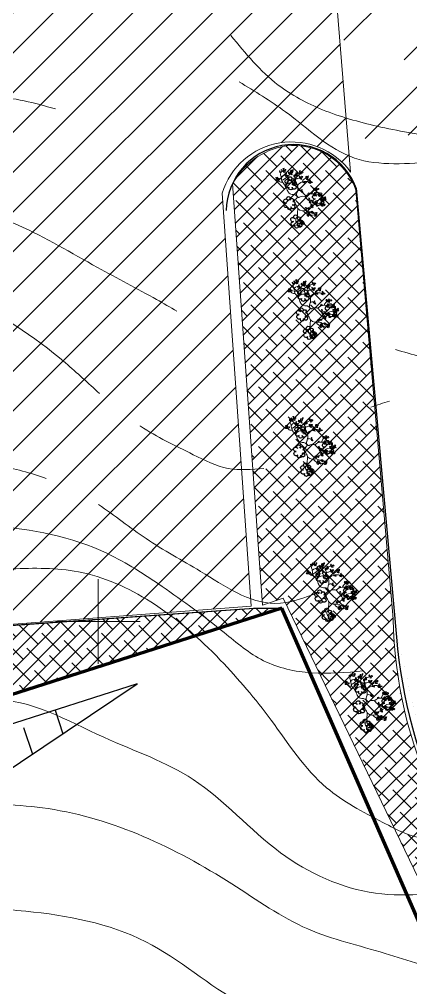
# Model space of a CAD drawing. Header units: millimetres. Extents: x 5637 to 6048, y 3385 to 3927.
# Drawn here: x 5663.57 to 5677.47, y 3623.24 to 3657.66 of the extents above; entities that cross this region are included whole.
import ezdxf

# ---------------------------------------------------------------- set-up
doc = ezdxf.new("R2010")
doc.units = ezdxf.units.MM
doc.layers.add('Contour Lines', color=253, linetype='Continuous')
doc.layers.add('net', color=250, linetype='Continuous')
doc.layers.add('dr', color=7, linetype='Continuous', lineweight=30, true_color=0x424d8a)
for name, color, linetype, lineweight in [('fences', 224, 'ограждение1', 80), ('ground 1', 7, 'Continuous', 30), ('hatch', 253, 'Continuous', 13), ('project gr', 250, 'Continuous', 30), ('road', 19, 'Continuous', 30), ('trees new', 7, 'Continuous', 20)]:
    doc.layers.add(name, color=color, linetype=linetype, lineweight=lineweight)
doc.layers.add('plants1', color=7, linetype='Continuous', true_color=0x89ee5d)
doc.linetypes.add('ограждение1', pattern='A,0.25,-0.1,[133,ltypeshp.shx,S=0.1,R=0,X=-0.1,Y=0],-0.1,1', length=1.45)
pattern_1 = [(45, (2816.3681, -1263.7476), (-0.70710678, 0.70710678), [])]
pattern_2 = [(45, (2816.3681, -1263.7476), (-0.265165043, 0.265165043), []), (135, (2816.3681, -1263.7476), (-0.79549513, 0.265165043), [0.9375, -0.5625])]

# ---------------------------------------------------------------- blocks, each defined once
blk = doc.blocks.new('net')
at = {"layer": 'ground 1', "color": 3, "lineweight": 15}
for p, q in [((0, 3), (0, -3)), ((0, 0), (-3, 0)), ((0, 0), (3, 0))]:
    blk.add_line(p, q, dxfattribs=at)
blk = doc.blocks.new('F1')
at = {"color": 92, "linetype": 'Continuous'}
for p, q in [((0.296, -0.008), (0.298, 0.002)), ((0.298, 0.002), (0.31, -0.003)), ((1.076, 0.009), (1.073, 0)), ((1.077, 0.045), (1.074, 0.033)), ((1.076, 0.033), (1.091, 0.036)), ((1.082, 0.056), (1.077, 0.045)), ((1.09, 0.001), (1.077, 0.007)), ((1.097, 0.061), (1.082, 0.056)), ((1.086, -0.009), (1.09, 0.001)), ((1.09, 0.048), (1.097, 0.061)), ((1.091, 0.036), (1.09, 0.048)), ((1.092, 0.025), (1.097, 0.013)), ((1.097, 0.013), (1.114, 0.011)), ((1.114, 0.021), (1.098, 0.026)), ((1.113, 0.034), (1.1, 0.037)), ((1.102, 0.037), (1.107, 0.041)), ((1.107, 0.041), (1.127, 0.041)), ((1.123, 0.033), (1.113, 0.034)), ((1.123, 0.02), (1.114, 0.021)), ((1.114, 0.011), (1.123, 0.02)), ((1.127, 0.041), (1.123, 0.033)), ((0.268, -0.043), (0.272, -0.028)), ((0.284, -0.042), (0.268, -0.043)), ((0.272, -0.028), (0.283, -0.028)), ((0.29, -0.064), (0.273, -0.079)), ((0.273, -0.079), (0.275, -0.097)), ((0.275, -0.097), (0.29, -0.092)), ((0.297, -0.097), (0.278, -0.107)), ((0.278, -0.107), (0.283, -0.119)), ((0.283, -0.028), (0.288, -0.022)), ((0.283, -0.119), (0.3, -0.121)), ((0.294, -0.021), (0.284, -0.042)), ((0.29, -0.078), (0.289, -0.067)), ((0.29, -0.092), (0.29, -0.078)), ((0.312, -0.009), (0.296, -0.008)), ((0.302, -0.101), (0.299, -0.099)), ((0.321, -0.053), (0.3, -0.063)), ((0.3, -0.063), (0.315, -0.072)), ((0.304, -0.111), (0.3, -0.118)), ((0.3, -0.121), (0.324, -0.118)), ((0.324, -0.104), (0.302, -0.101)), ((0.303, -0.103), (0.304, -0.111)), ((0.314, -0.03), (0.304, -0.04)), ((0.304, -0.04), (0.316, -0.041)), ((0.31, -0.003), (0.319, -0.007)), ((0.319, -0.007), (0.315, -0.01)), ((0.315, -0.072), (0.321, -0.064)), ((0.316, -0.041), (0.317, -0.033)), ((0.321, -0.064), (0.319, -0.054)), ((0.324, -0.118), (0.324, -0.104)), ((0.332, -0.082), (0.326, -0.094)), ((0.326, -0.094), (0.333, -0.104)), ((0.333, -0.104), (0.34, -0.108)), ((0.342, -0.098), (0.334, -0.087)), ((0.35, -0.019), (0.339, -0.033)), ((0.339, -0.033), (0.344, -0.037)), ((0.34, -0.108), (0.342, -0.098)), ((0.344, -0.037), (0.359, -0.031)), ((0.357, -0.065), (0.345, -0.071)), ((0.345, -0.071), (0.355, -0.084)), ((0.357, -0.019), (0.346, -0.022)), ((0.355, -0.084), (0.366, -0.08)), ((0.359, -0.031), (0.357, -0.019)), ((0.376, -0.065), (0.36, -0.069)), ((0.366, -0.08), (0.383, -0.072)), ((0.383, -0.072), (0.376, -0.065)), ((0.931, -0.057), (0.942, -0.06)), ((0.942, -0.06), (0.962, -0.086)), ((0.967, -0.137), (0.959, -0.164)), ((0.962, -0.086), (0.966, -0.112)), ((0.966, -0.112), (0.967, -0.137)), ((0.973, -0.1), (0.985, -0.118)), ((0.99, -0.099), (0.977, -0.1)), ((0.985, -0.118), (1.001, -0.127)), ((0.997, -0.104), (0.99, -0.099)), ((1.007, -0.113), (0.997, -0.104)), ((1.001, -0.127), (1.007, -0.113)), ((1.048, -0.037), (1.049, -0.04)), ((1.073, 0), (1.074, -0.004)), ((1.074, -0.004), (1.086, -0.009)), ((1.082, -0.109), (1.074, -0.119)), ((1.074, -0.119), (1.08, -0.127)), ((1.075, -0.145), (1.078, -0.137)), ((1.087, -0.148), (1.075, -0.145)), ((1.078, -0.137), (1.089, -0.14)), ((1.08, -0.127), (1.094, -0.128)), ((1.097, -0.106), (1.082, -0.109)), ((1.097, -0.14), (1.087, -0.148)), ((1.089, -0.14), (1.094, -0.14)), ((1.094, -0.128), (1.099, -0.108)), ((1.109, -0.121), (1.106, -0.131)), ((1.106, -0.131), (1.118, -0.14)), ((1.124, -0.132), (1.112, -0.124)), ((1.118, -0.14), (1.126, -0.141)), ((1.126, -0.141), (1.124, -0.132)), ((1.153, -0.112), (1.15, -0.129)), ((1.15, -0.129), (1.157, -0.132)), ((1.164, -0.103), (1.153, -0.112)), ((1.157, -0.132), (1.171, -0.121)), ((1.171, -0.099), (1.164, -0.103)), ((1.175, -0.113), (1.168, -0.101)), ((1.17, -0.052), (1.19, -0.06)), ((1.171, -0.127), (1.17, -0.139)), ((1.17, -0.139), (1.174, -0.149)), ((1.171, -0.121), (1.175, -0.113)), ((1.179, -0.13), (1.171, -0.127)), ((1.18, -0.047), (1.172, -0.051)), ((1.174, -0.149), (1.186, -0.153)), ((1.192, -0.141), (1.179, -0.131)), ((1.196, -0.051), (1.18, -0.047)), ((1.186, -0.153), (1.192, -0.141)), ((1.189, -0.096), (1.196, -0.087)), ((1.19, -0.06), (1.197, -0.059)), ((1.201, -0.118), (1.191, -0.116)), ((1.192, -0.116), (1.2, -0.123)), ((1.211, -0.086), (1.193, -0.096)), ((1.2, -0.054), (1.196, -0.051)), ((1.196, -0.087), (1.2, -0.08)), ((1.197, -0.059), (1.2, -0.054)), ((1.2, -0.08), (1.211, -0.086)), ((1.2, -0.123), (1.214, -0.134)), ((1.217, -0.117), (1.201, -0.118)), ((1.214, -0.134), (1.217, -0.117)), ((0.372, -0.248), (0.355, -0.259)), ((0.355, -0.259), (0.364, -0.265)), ((0.364, -0.265), (0.376, -0.266)), ((0.365, -0.219), (0.379, -0.206)), ((0.372, -0.229), (0.365, -0.219)), ((0.388, -0.22), (0.372, -0.229)), ((0.383, -0.246), (0.372, -0.248)), ((0.376, -0.266), (0.381, -0.259)), ((0.379, -0.206), (0.393, -0.206)), ((0.381, -0.299), (0.379, -0.312)), ((0.381, -0.259), (0.385, -0.246)), ((0.392, -0.291), (0.381, -0.299)), ((0.398, -0.208), (0.388, -0.22)), ((0.389, -0.297), (0.39, -0.288)), ((0.397, -0.303), (0.389, -0.297)), ((0.395, -0.235), (0.39, -0.25)), ((0.39, -0.25), (0.404, -0.254)), ((0.393, -0.206), (0.398, -0.205)), ((0.396, -0.314), (0.397, -0.303)), ((0.411, -0.242), (0.399, -0.237)), ((0.405, -0.217), (0.402, -0.226)), ((0.402, -0.226), (0.404, -0.235)), ((0.402, -0.301), (0.41, -0.287)), ((0.406, -0.308), (0.402, -0.301)), ((0.404, -0.235), (0.417, -0.237)), ((0.404, -0.254), (0.418, -0.251)), ((0.42, -0.3), (0.406, -0.308)), ((0.416, -0.225), (0.409, -0.217)), ((0.41, -0.287), (0.415, -0.282)), ((0.418, -0.251), (0.411, -0.242)), ((0.413, -0.28), (0.418, -0.279)), ((0.425, -0.228), (0.416, -0.225)), ((0.417, -0.237), (0.426, -0.236)), ((0.418, -0.279), (0.42, -0.284)), ((0.42, -0.284), (0.418, -0.296)), ((0.418, -0.296), (0.42, -0.3)), ((0.426, -0.236), (0.425, -0.228)), ((0.48, -0.249), (0.473, -0.255)), ((0.473, -0.255), (0.476, -0.27)), ((0.476, -0.27), (0.484, -0.281)), ((0.478, -0.22), (0.484, -0.216)), ((0.482, -0.258), (0.48, -0.25)), ((0.491, -0.233), (0.482, -0.225)), ((0.486, -0.272), (0.482, -0.258)), ((0.484, -0.216), (0.495, -0.211)), ((0.484, -0.281), (0.486, -0.272)), ((0.493, -0.243), (0.491, -0.233)), ((0.502, -0.243), (0.493, -0.243)), ((0.495, -0.211), (0.509, -0.217)), ((0.51, -0.227), (0.502, -0.243)), ((0.509, -0.217), (0.51, -0.227)), ((0.748, -0.269), (0.756, -0.261)), ((0.749, -0.275), (0.748, -0.269)), ((0.769, -0.274), (0.749, -0.275)), ((0.756, -0.261), (0.764, -0.258)), ((0.764, -0.258), (0.775, -0.254)), ((0.778, -0.266), (0.769, -0.274)), ((0.774, -0.253), (0.779, -0.257)), ((0.779, -0.257), (0.778, -0.266)), ((0.79, -0.267), (0.788, -0.276)), ((0.788, -0.276), (0.799, -0.279)), ((0.792, -0.256), (0.789, -0.259)), ((0.789, -0.259), (0.79, -0.267)), ((0.794, -0.266), (0.794, -0.26)), ((0.802, -0.273), (0.794, -0.266)), ((0.799, -0.279), (0.802, -0.273)), ((0.884, -0.239), (0.888, -0.241)), ((0.922, -0.163), (0.912, -0.183)), ((0.912, -0.183), (0.922, -0.186)), ((0.926, -0.162), (0.922, -0.163)), ((0.922, -0.186), (0.932, -0.181)), ((0.926, -0.195), (0.925, -0.198)), ((0.925, -0.198), (0.926, -0.208)), ((0.926, -0.208), (0.925, -0.223)), ((0.925, -0.223), (0.932, -0.226)), ((0.944, -0.166), (0.926, -0.162)), ((0.929, -0.195), (0.926, -0.195)), ((0.936, -0.197), (0.929, -0.195)), ((0.932, -0.181), (0.941, -0.178)), ((0.932, -0.226), (0.941, -0.216)), ((0.941, -0.216), (0.94, -0.204)), ((0.941, -0.178), (0.944, -0.166)), ((0.956, -0.198), (0.948, -0.194)), ((0.948, -0.195), (0.952, -0.205)), ((0.959, -0.164), (0.949, -0.189)), ((0.952, -0.205), (0.952, -0.217)), ((0.952, -0.217), (0.964, -0.218)), ((0.967, -0.208), (0.956, -0.198)), ((0.957, -0.185), (0.978, -0.171)), ((0.977, -0.184), (0.96, -0.184)), ((0.964, -0.218), (0.976, -0.216)), ((0.977, -0.304), (0.966, -0.315)), ((0.976, -0.216), (0.967, -0.208)), ((0.978, -0.171), (0.977, -0.184)), ((1.018, -0.239), (1.033, -0.25)), ((1.024, -0.238), (1.04, -0.235)), ((1.033, -0.276), (1.041, -0.295)), ((1.043, -0.276), (1.038, -0.269)), ((1.04, -0.235), (1.056, -0.241)), ((1.041, -0.295), (1.046, -0.291)), ((1.046, -0.291), (1.043, -0.276)), ((1.058, -0.263), (1.045, -0.253)), ((1.051, -0.27), (1.07, -0.279)), ((1.056, -0.241), (1.058, -0.263)), ((1.062, -0.288), (1.058, -0.273)), ((1.066, -0.291), (1.062, -0.288)), ((1.072, -0.295), (1.066, -0.291)), ((1.083, -0.204), (1.07, -0.211)), ((1.07, -0.211), (1.074, -0.219)), ((1.07, -0.279), (1.077, -0.28)), ((1.077, -0.28), (1.072, -0.295)), ((1.074, -0.219), (1.087, -0.216)), ((1.095, -0.199), (1.083, -0.204)), ((1.087, -0.216), (1.093, -0.209)), ((1.093, -0.209), (1.096, -0.2)), ((1.106, -0.22), (1.096, -0.221)), ((1.096, -0.221), (1.1, -0.228)), ((1.1, -0.228), (1.111, -0.242)), ((1.113, -0.22), (1.106, -0.22)), ((1.107, -0.185), (1.111, -0.175)), ((1.121, -0.191), (1.109, -0.187)), ((1.111, -0.175), (1.116, -0.17)), ((1.111, -0.242), (1.115, -0.248)), ((1.115, -0.235), (1.116, -0.222)), ((1.119, -0.243), (1.115, -0.235)), ((1.115, -0.248), (1.119, -0.243)), ((1.116, -0.17), (1.127, -0.177)), ((1.12, -0.206), (1.124, -0.218)), ((1.132, -0.188), (1.121, -0.191)), ((1.133, -0.212), (1.121, -0.206)), ((1.124, -0.218), (1.143, -0.232)), ((1.127, -0.177), (1.132, -0.188)), ((1.127, -0.233), (1.129, -0.258)), ((1.138, -0.249), (1.127, -0.24)), ((1.129, -0.258), (1.143, -0.263)), ((1.146, -0.222), (1.133, -0.212)), ((1.143, -0.258), (1.138, -0.249)), ((1.143, -0.232), (1.146, -0.222)), ((1.143, -0.263), (1.143, -0.258)), ((0.325, -0.326), (0.33, -0.316)), ((0.325, -0.341), (0.325, -0.326)), ((0.336, -0.336), (0.325, -0.341)), ((0.33, -0.316), (0.335, -0.31)), ((0.336, -0.309), (0.344, -0.318)), ((0.345, -0.325), (0.336, -0.336)), ((0.353, -0.338), (0.339, -0.349)), ((0.339, -0.349), (0.343, -0.351)), ((0.343, -0.351), (0.362, -0.361)), ((0.344, -0.318), (0.345, -0.325)), ((0.357, -0.356), (0.352, -0.343)), ((0.356, -0.339), (0.353, -0.338)), ((0.369, -0.359), (0.357, -0.356)), ((0.362, -0.33), (0.363, -0.323)), ((0.364, -0.348), (0.362, -0.33)), ((0.362, -0.361), (0.371, -0.37)), ((0.364, -0.324), (0.371, -0.321)), ((0.373, -0.35), (0.364, -0.348)), ((0.371, -0.37), (0.369, -0.359)), ((0.371, -0.321), (0.38, -0.332)), ((0.38, -0.349), (0.373, -0.35)), ((0.379, -0.312), (0.388, -0.318)), ((0.38, -0.332), (0.38, -0.349)), ((0.388, -0.318), (0.396, -0.314)), ((0.47, -0.4), (0.462, -0.416)), ((0.462, -0.416), (0.47, -0.423)), ((0.476, -0.321), (0.464, -0.333)), ((0.464, -0.333), (0.478, -0.342)), ((0.485, -0.392), (0.47, -0.4)), ((0.47, -0.423), (0.482, -0.409)), ((0.488, -0.458), (0.474, -0.47)), ((0.49, -0.311), (0.476, -0.321)), ((0.478, -0.342), (0.48, -0.335)), ((0.48, -0.335), (0.49, -0.329)), ((0.482, -0.409), (0.484, -0.395)), ((0.489, -0.333), (0.485, -0.339)), ((0.485, -0.339), (0.496, -0.348)), ((0.506, -0.391), (0.487, -0.409)), ((0.487, -0.409), (0.498, -0.41)), ((0.5, -0.332), (0.489, -0.333)), ((0.49, -0.329), (0.491, -0.317)), ((0.496, -0.348), (0.501, -0.359)), ((0.506, -0.342), (0.498, -0.335)), ((0.498, -0.41), (0.511, -0.401)), ((0.501, -0.359), (0.507, -0.357)), ((0.505, -0.312), (0.524, -0.322)), ((0.507, -0.321), (0.506, -0.316)), ((0.507, -0.357), (0.506, -0.342)), ((0.511, -0.401), (0.506, -0.389)), ((0.514, -0.333), (0.507, -0.321)), ((0.512, -0.425), (0.522, -0.415)), ((0.52, -0.433), (0.512, -0.425)), ((0.521, -0.343), (0.514, -0.333)), ((0.535, -0.42), (0.52, -0.433)), ((0.527, -0.337), (0.521, -0.343)), ((0.522, -0.415), (0.527, -0.407)), ((0.524, -0.322), (0.527, -0.337)), ((0.528, -0.407), (0.542, -0.402)), ((0.537, -0.412), (0.535, -0.42)), ((0.542, -0.402), (0.537, -0.412)), ((0.559, -0.313), (0.543, -0.327)), ((0.543, -0.327), (0.561, -0.327)), ((0.572, -0.31), (0.559, -0.313)), ((0.561, -0.327), (0.572, -0.323)), ((0.568, -0.359), (0.588, -0.343)), ((0.571, -0.369), (0.568, -0.359)), ((0.585, -0.357), (0.571, -0.369)), ((0.572, -0.323), (0.574, -0.312)), ((0.589, -0.343), (0.585, -0.357)), ((0.587, -0.333), (0.589, -0.343)), ((0.588, -0.343), (0.589, -0.337)), ((0.611, -0.315), (0.601, -0.323)), ((0.601, -0.323), (0.604, -0.334)), ((0.604, -0.334), (0.61, -0.335)), ((0.61, -0.335), (0.627, -0.336)), ((0.623, -0.323), (0.616, -0.317)), ((0.634, -0.33), (0.623, -0.323)), ((0.644, -0.421), (0.624, -0.434)), ((0.624, -0.434), (0.632, -0.441)), ((0.627, -0.336), (0.634, -0.33)), ((0.632, -0.441), (0.646, -0.437)), ((0.662, -0.414), (0.644, -0.421)), ((0.646, -0.437), (0.656, -0.427)), ((0.672, -0.431), (0.653, -0.462)), ((0.653, -0.462), (0.669, -0.458)), ((0.656, -0.427), (0.664, -0.415)), ((0.669, -0.458), (0.677, -0.458)), ((0.682, -0.446), (0.67, -0.439)), ((0.677, -0.458), (0.682, -0.446)), ((0.693, -0.329), (0.694, -0.34)), ((0.694, -0.34), (0.694, -0.359)), ((0.694, -0.359), (0.701, -0.365)), ((0.699, -0.343), (0.695, -0.338)), ((0.708, -0.346), (0.699, -0.343)), ((0.701, -0.365), (0.71, -0.359)), ((0.716, -0.458), (0.704, -0.468)), ((0.71, -0.359), (0.708, -0.346)), ((0.724, -0.446), (0.744, -0.444)), ((0.734, -0.448), (0.732, -0.446)), ((0.74, -0.462), (0.734, -0.448)), ((0.744, -0.444), (0.754, -0.453)), ((0.754, -0.453), (0.748, -0.465)), ((0.841, -0.435), (0.849, -0.422)), ((0.856, -0.43), (0.841, -0.435)), ((0.844, -0.469), (0.847, -0.459)), ((0.847, -0.459), (0.846, -0.45)), ((0.847, -0.448), (0.858, -0.446)), ((0.849, -0.422), (0.867, -0.412)), ((0.863, -0.457), (0.854, -0.463)), ((0.86, -0.423), (0.856, -0.43)), ((0.858, -0.446), (0.866, -0.448)), ((0.869, -0.413), (0.86, -0.423)), ((0.866, -0.448), (0.863, -0.457)), ((0.867, -0.412), (0.871, -0.412)), ((0.878, -0.361), (0.887, -0.344)), ((0.885, -0.363), (0.878, -0.361)), ((0.879, -0.434), (0.878, -0.453)), ((0.878, -0.453), (0.892, -0.453)), ((0.887, -0.438), (0.883, -0.433)), ((0.899, -0.344), (0.885, -0.363)), ((0.887, -0.344), (0.895, -0.335)), ((0.898, -0.445), (0.887, -0.438)), ((0.892, -0.453), (0.898, -0.445)), ((0.895, -0.335), (0.902, -0.33)), ((0.898, -0.329), (0.901, -0.338)), ((0.901, -0.338), (0.899, -0.344)), ((0.913, -0.422), (0.918, -0.407)), ((0.926, -0.424), (0.913, -0.422)), ((0.918, -0.407), (0.925, -0.402)), ((0.925, -0.402), (0.93, -0.396)), ((0.926, -0.406), (0.925, -0.418)), ((0.925, -0.418), (0.926, -0.424)), ((0.928, -0.405), (0.926, -0.406)), ((0.935, -0.399), (0.928, -0.405)), ((0.932, -0.395), (0.935, -0.399)), ((0.935, -0.423), (0.942, -0.438)), ((0.944, -0.425), (0.935, -0.423)), ((0.942, -0.438), (0.944, -0.44)), ((0.944, -0.44), (0.962, -0.449)), ((0.953, -0.426), (0.946, -0.423)), ((0.966, -0.315), (0.95, -0.325)), ((0.95, -0.325), (0.956, -0.33)), ((0.951, -0.4), (0.964, -0.401)), ((0.952, -0.418), (0.955, -0.408)), ((0.965, -0.425), (0.952, -0.418)), ((0.957, -0.432), (0.953, -0.426)), ((0.955, -0.408), (0.956, -0.4)), ((0.956, -0.33), (0.966, -0.329)), ((0.962, -0.449), (0.957, -0.432)), ((0.964, -0.401), (0.966, -0.416)), ((0.966, -0.416), (0.965, -0.425)), ((0.966, -0.329), (0.978, -0.319)), ((0.977, -0.329), (0.968, -0.334)), ((0.968, -0.334), (0.977, -0.347)), ((0.986, -0.33), (0.977, -0.329)), ((0.977, -0.347), (0.983, -0.356)), ((0.978, -0.319), (0.98, -0.309)), ((0.983, -0.356), (0.988, -0.362)), ((1.01, -0.311), (0.988, -0.308)), ((0.988, -0.362), (0.995, -0.346)), ((0.989, -0.306), (0.993, -0.319)), ((0.992, -0.335), (0.99, -0.33)), ((0.995, -0.346), (0.992, -0.335)), ((0.993, -0.319), (1.012, -0.319)), ((1.012, -0.319), (1.01, -0.311)), ((1.033, -0.346), (1.031, -0.369)), ((1.031, -0.369), (1.041, -0.368)), ((1.047, -0.345), (1.033, -0.346)), ((1.041, -0.368), (1.046, -0.365)), ((1.044, -0.39), (1.049, -0.383)), ((1.055, -0.391), (1.044, -0.39)), ((1.046, -0.365), (1.051, -0.358)), ((1.048, -0.366), (1.057, -0.365)), ((1.048, -0.376), (1.05, -0.37)), ((1.049, -0.383), (1.048, -0.376)), ((1.051, -0.358), (1.051, -0.351)), ((1.064, -0.38), (1.055, -0.391)), ((1.057, -0.365), (1.064, -0.373)), ((1.064, -0.373), (1.064, -0.38)), ((1.065, -0.342), (1.075, -0.34)), ((1.067, -0.352), (1.066, -0.345)), ((1.075, -0.359), (1.067, -0.352)), ((1.075, -0.34), (1.088, -0.349)), ((1.085, -0.356), (1.075, -0.359)), ((1.088, -0.349), (1.085, -0.356)), ((0.442, -0.506), (0.432, -0.512)), ((0.432, -0.512), (0.437, -0.525)), ((0.441, -0.475), (0.434, -0.489)), ((0.434, -0.489), (0.435, -0.496)), ((0.435, -0.496), (0.448, -0.492)), ((0.437, -0.525), (0.443, -0.534)), ((0.448, -0.468), (0.441, -0.475)), ((0.443, -0.534), (0.449, -0.533)), ((0.449, -0.517), (0.447, -0.505)), ((0.45, -0.475), (0.448, -0.468)), ((0.448, -0.492), (0.452, -0.487)), ((0.449, -0.533), (0.449, -0.517)), ((0.458, -0.494), (0.45, -0.516)), ((0.45, -0.516), (0.461, -0.518)), ((0.452, -0.487), (0.451, -0.478)), ((0.464, -0.496), (0.458, -0.494)), ((0.461, -0.518), (0.472, -0.518)), ((0.474, -0.47), (0.464, -0.487)), ((0.464, -0.487), (0.474, -0.49)), ((0.48, -0.504), (0.466, -0.497)), ((0.472, -0.518), (0.48, -0.504)), ((0.474, -0.49), (0.487, -0.474)), ((0.487, -0.474), (0.489, -0.464)), ((0.499, -0.477), (0.488, -0.48)), ((0.488, -0.48), (0.489, -0.492)), ((0.489, -0.492), (0.495, -0.497)), ((0.495, -0.497), (0.503, -0.503)), ((0.503, -0.483), (0.504, -0.48)), ((0.506, -0.49), (0.503, -0.483)), ((0.503, -0.503), (0.509, -0.497)), ((0.509, -0.497), (0.506, -0.49)), ((0.514, -0.537), (0.506, -0.542)), ((0.506, -0.542), (0.519, -0.54)), ((0.52, -0.566), (0.513, -0.576)), ((0.513, -0.576), (0.533, -0.57)), ((0.53, -0.528), (0.514, -0.537)), ((0.519, -0.54), (0.525, -0.539)), ((0.528, -0.561), (0.52, -0.566)), ((0.53, -0.491), (0.522, -0.502)), ((0.522, -0.502), (0.524, -0.519)), ((0.523, -0.549), (0.522, -0.555)), ((0.522, -0.555), (0.528, -0.561)), ((0.529, -0.546), (0.523, -0.549)), ((0.524, -0.519), (0.53, -0.514)), ((0.525, -0.539), (0.531, -0.528)), ((0.537, -0.482), (0.53, -0.491)), ((0.53, -0.514), (0.532, -0.503)), ((0.537, -0.549), (0.531, -0.546)), ((0.532, -0.503), (0.536, -0.491)), ((0.533, -0.57), (0.538, -0.563)), ((0.538, -0.563), (0.537, -0.549)), ((0.544, -0.541), (0.542, -0.55)), ((0.542, -0.55), (0.551, -0.556)), ((0.553, -0.533), (0.544, -0.537)), ((0.548, -0.571), (0.545, -0.585)), ((0.545, -0.585), (0.554, -0.581)), ((0.556, -0.567), (0.548, -0.571)), ((0.551, -0.491), (0.567, -0.486)), ((0.551, -0.556), (0.555, -0.55)), ((0.553, -0.518), (0.554, -0.498)), ((0.562, -0.523), (0.553, -0.518)), ((0.555, -0.55), (0.553, -0.533)), ((0.554, -0.581), (0.56, -0.574)), ((0.56, -0.574), (0.556, -0.567)), ((0.566, -0.51), (0.562, -0.523)), ((0.567, -0.486), (0.566, -0.51)), ((0.586, -0.542), (0.59, -0.52)), ((0.609, -0.528), (0.586, -0.542)), ((0.59, -0.52), (0.596, -0.509)), ((0.612, -0.486), (0.593, -0.496)), ((0.593, -0.496), (0.601, -0.501)), ((0.596, -0.509), (0.603, -0.516)), ((0.601, -0.501), (0.614, -0.498)), ((0.608, -0.518), (0.609, -0.528)), ((0.63, -0.487), (0.612, -0.486)), ((0.614, -0.498), (0.626, -0.486)), ((0.619, -0.508), (0.632, -0.505)), ((0.623, -0.511), (0.622, -0.507)), ((0.622, -0.532), (0.623, -0.511)), ((0.623, -0.543), (0.622, -0.532)), ((0.632, -0.546), (0.623, -0.543)), ((0.632, -0.505), (0.636, -0.513)), ((0.642, -0.532), (0.632, -0.546)), ((0.636, -0.513), (0.634, -0.523)), ((0.634, -0.523), (0.642, -0.532)), ((0.704, -0.468), (0.692, -0.485)), ((0.692, -0.485), (0.702, -0.493)), ((0.702, -0.493), (0.711, -0.474)), ((0.709, -0.496), (0.702, -0.525)), ((0.702, -0.525), (0.709, -0.53)), ((0.709, -0.53), (0.72, -0.527)), ((0.711, -0.474), (0.721, -0.46)), ((0.716, -0.508), (0.714, -0.502)), ((0.723, -0.48), (0.716, -0.488)), ((0.716, -0.488), (0.729, -0.493)), ((0.724, -0.518), (0.716, -0.508)), ((0.72, -0.527), (0.724, -0.518)), ((0.73, -0.479), (0.723, -0.48)), ((0.729, -0.493), (0.734, -0.504)), ((0.734, -0.504), (0.742, -0.502)), ((0.741, -0.481), (0.738, -0.479)), ((0.748, -0.465), (0.74, -0.462)), ((0.746, -0.49), (0.741, -0.481)), ((0.742, -0.502), (0.746, -0.49)), ((0.847, -0.474), (0.844, -0.469)), ((0.854, -0.463), (0.847, -0.474))]:
    blk.add_line(p, q, dxfattribs=at)
at = {"color": 33, "linetype": 'Continuous'}
for p, q in [((0.505, -0.127), (0.482, -0.158)), ((0.535, -0.109), (0.505, -0.127)), ((0.549, -0.105), (0.535, -0.109)), ((1.049, -0.04), (1.049, -0.057)), ((1.049, -0.057), (1.055, -0.082)), ((1.055, -0.082), (1.063, -0.109)), ((1.063, -0.109), (1.069, -0.137)), ((1.069, -0.137), (1.078, -0.157)), ((0.359, -0.282), (0.355, -0.316)), ((0.367, -0.251), (0.359, -0.282)), ((0.387, -0.226), (0.367, -0.251)), ((0.414, -0.205), (0.387, -0.226)), ((0.402, -0.283), (0.39, -0.293)), ((0.421, -0.265), (0.402, -0.283)), ((0.441, -0.187), (0.414, -0.205)), ((0.444, -0.243), (0.421, -0.265)), ((0.463, -0.179), (0.441, -0.187)), ((0.46, -0.223), (0.444, -0.243)), ((0.468, -0.205), (0.46, -0.223)), ((0.475, -0.179), (0.463, -0.179)), ((0.471, -0.186), (0.468, -0.205)), ((0.482, -0.158), (0.471, -0.186)), ((0.668, -0.285), (0.676, -0.289)), ((0.676, -0.289), (0.686, -0.313)), ((0.794, -0.24), (0.782, -0.25)), ((0.801, -0.229), (0.794, -0.24)), ((0.8, -0.207), (0.802, -0.214)), ((0.802, -0.214), (0.801, -0.229)), ((0.888, -0.241), (0.898, -0.256)), ((0.898, -0.256), (0.903, -0.273)), ((0.903, -0.273), (0.908, -0.297)), ((0.908, -0.297), (0.908, -0.325)), ((0.993, -0.243), (1.018, -0.239)), ((1.045, -0.253), (1.023, -0.24)), ((1.033, -0.25), (1.05, -0.276)), ((1.034, -0.263), (1.033, -0.276)), ((1.05, -0.276), (1.057, -0.295)), ((1.057, -0.295), (1.06, -0.316)), ((1.078, -0.157), (1.092, -0.177)), ((1.092, -0.177), (1.108, -0.201)), ((1.108, -0.201), (1.115, -0.217)), ((0.355, -0.316), (0.351, -0.336)), ((0.465, -0.452), (0.461, -0.468)), ((0.476, -0.425), (0.465, -0.452)), ((0.491, -0.399), (0.476, -0.425)), ((0.505, -0.385), (0.491, -0.399)), ((0.522, -0.371), (0.505, -0.385)), ((0.543, -0.359), (0.522, -0.371)), ((0.54, -0.395), (0.55, -0.405)), ((0.554, -0.357), (0.543, -0.359)), ((0.55, -0.439), (0.546, -0.47)), ((0.55, -0.405), (0.55, -0.439)), ((0.651, -0.457), (0.634, -0.489)), ((0.663, -0.432), (0.651, -0.457)), ((0.676, -0.401), (0.663, -0.432)), ((0.687, -0.365), (0.676, -0.401)), ((0.686, -0.313), (0.689, -0.338)), ((0.689, -0.338), (0.687, -0.365)), ((0.87, -0.433), (0.865, -0.444)), ((0.887, -0.403), (0.87, -0.433)), ((0.896, -0.38), (0.887, -0.403)), ((0.904, -0.355), (0.896, -0.38)), ((0.908, -0.325), (0.904, -0.355)), ((1.059, -0.339), (1.057, -0.362)), ((1.06, -0.316), (1.059, -0.339)), ((0.461, -0.468), (0.457, -0.483)), ((0.54, -0.524), (0.536, -0.551)), ((0.542, -0.498), (0.54, -0.524)), ((0.546, -0.47), (0.542, -0.498)), ((0.634, -0.489), (0.626, -0.506))]:
    blk.add_line(p, q, dxfattribs=at)
for points in [[(1.019, -0.032), (1.023, -0.023), (1.028, -0.008), (1.036, 0.005), (1.045, 0.012), (1.064, 0.021), (1.085, 0.027), (1.094, 0.029)], [(0.723, -0.168), (0.722, -0.168), (0.716, -0.165), (0.708, -0.159), (0.703, -0.15), (0.699, -0.143), (0.695, -0.138), (0.693, -0.131), (0.688, -0.118), (0.679, -0.104), (0.673, -0.098), (0.667, -0.098), (0.663, -0.094), (0.654, -0.093), (0.639, -0.093), (0.624, -0.095), (0.609, -0.099), (0.589, -0.102), (0.567, -0.105), (0.541, -0.105), (0.522, -0.098), (0.5, -0.087), (0.481, -0.077), (0.452, -0.064), (0.425, -0.051), (0.406, -0.043), (0.381, -0.043), (0.354, -0.054), (0.33, -0.068), (0.301, -0.086)], [(0.418, -0.044), (0.418, -0.041), (0.417, -0.038), (0.413, -0.033), (0.41, -0.029), (0.401, -0.02), (0.392, -0.013), (0.38, -0.009), (0.367, -0.008), (0.349, -0.011), (0.335, -0.014), (0.316, -0.019), (0.308, -0.022)], [(0.723, -0.168), (0.729, -0.164), (0.74, -0.158), (0.753, -0.15), (0.765, -0.14), (0.771, -0.131), (0.777, -0.116), (0.781, -0.106), (0.793, -0.088), (0.803, -0.078), (0.82, -0.067), (0.841, -0.06), (0.856, -0.057), (0.873, -0.056), (0.895, -0.057), (0.907, -0.058), (0.92, -0.058), (0.947, -0.054), (0.968, -0.049), (0.985, -0.04), (1.009, -0.033), (1.031, -0.031), (1.058, -0.032), (1.078, -0.036), (1.099, -0.041), (1.111, -0.043)], [(1.101, -0.048), (1.111, -0.072), (1.109, -0.099), (1.098, -0.13)], [(1.104, -0.045), (1.115, -0.044), (1.141, -0.044), (1.169, -0.06), (1.18, -0.085), (1.182, -0.109), (1.182, -0.116)], [(0.461, -0.223), (0.481, -0.226), (0.492, -0.254), (0.495, -0.295), (0.498, -0.323)], [(0.716, -0.165), (0.722, -0.169), (0.717, -0.17), (0.711, -0.173), (0.704, -0.176), (0.701, -0.18), (0.7, -0.186), (0.7, -0.193), (0.701, -0.209), (0.7, -0.23), (0.694, -0.248), (0.683, -0.269), (0.671, -0.282), (0.657, -0.288), (0.635, -0.295), (0.613, -0.305), (0.588, -0.317), (0.562, -0.343), (0.548, -0.368), (0.541, -0.397)], [(0.722, -0.169), (0.724, -0.17), (0.733, -0.167), (0.748, -0.167), (0.766, -0.174), (0.775, -0.182), (0.781, -0.188), (0.794, -0.198), (0.811, -0.21), (0.827, -0.217), (0.848, -0.225), (0.864, -0.23), (0.88, -0.233), (0.897, -0.234), (0.913, -0.233), (0.938, -0.231), (0.963, -0.232), (0.994, -0.245)], [(0.99, -0.242), (0.986, -0.26), (0.985, -0.27), (0.985, -0.294), (0.985, -0.305), (0.985, -0.324)], [(0.543, -0.39), (0.529, -0.399), (0.516, -0.412), (0.502, -0.435), (0.498, -0.458), (0.498, -0.476)], [(0.679, -0.392), (0.693, -0.403), (0.714, -0.437), (0.732, -0.479)], [(0.909, -0.334), (0.931, -0.344), (0.941, -0.373), (0.943, -0.398), (0.944, -0.425)]]:
    blk.add_lwpolyline(points, dxfattribs=at)
blk = doc.blocks.new('659')
at = {"layer": 'plants1', "color": 4, "lineweight": 30, "elevation": -8293.66}
blk.add_lwpolyline([(3460.05, 5146.31, -3.050591), (3460.22, 5146.02, -1.895868), (3460.05, 5145.64, -1.508048), (3459.46, 5145.67, -2.38335), (3459.2, 5146.01, -3.314684), (3459.28, 5146.33, -1.587341), (3459.64, 5146.6, -1.429778)], format="xyb", close=True, dxfattribs=at)
at = {"layer": 'plants1', "color": 4, "lineweight": 30}
for points in [[(3456.38, 5143.7, -3.050591), (3456.55, 5143.4, -1.895868), (3456.38, 5143.02, -1.508048), (3455.79, 5143.06, -2.38335), (3455.53, 5143.4, -3.314684), (3455.61, 5143.71, -1.587341), (3455.97, 5143.99, -1.429778)], [(3458.84, 5142.34, -3.050591), (3459.02, 5142.05, -1.895868), (3458.85, 5141.67, -1.508048), (3458.26, 5141.7, -2.38335), (3458, 5142.05, -3.314684), (3458.08, 5142.36, -1.587341), (3458.44, 5142.63, -1.429778)], [(3461.65, 5142.14, -3.050591), (3461.82, 5141.85, -1.895868), (3461.65, 5141.47, -1.508048), (3461.06, 5141.5, -2.38335), (3460.8, 5141.84, -3.314684), (3460.88, 5142.16, -1.587341), (3461.24, 5142.43, -1.429778)]]:
    blk.add_lwpolyline(points, format="xyb", close=True, dxfattribs=at)
at = {"layer": 'trees new', "color": 84, "xscale": 8.999999999991655, "yscale": 8.999999999991655, "zscale": 8.999999999991655, "rotation": 176.1350928566816}
blk.add_blockref('F1', (3464.44, 5141.56, -8293.66), dxfattribs=at)

msp = doc.modelspace()

# ---------------------------------------------------------------- hatches: boundary and pattern name
at = {"layer": 'hatch'}
h = msp.add_hatch(dxfattribs=at)
h.set_pattern_fill('ANSI31', color=256, scale=8, style=0)
h.set_pattern_definition(pattern_1)
edge = h.paths.add_edge_path()
edge.add_line((5681.718, 3662.745), (5708.38, 3664.934))
edge.add_arc((5713.219, 3667.179), 5.335, 204.8917, 275.5225)
edge.add_line((5713.733, 3661.869), (5818.562, 3671.059))
edge.add_arc((5814.821, 3690.234), 19.536, 281.0392, 345.4537)
edge.add_arc((5828.918, 3687.613), 5.329, 334.6044, 439.8122)
edge.add_line((5829.86, 3692.857), (5821.197, 3693.928))
edge.add_line((5821.197, 3693.928), (5821.163, 3698.626))
edge.add_line((5821.163, 3698.626), (5822.751, 3698.67))
edge.add_arc((5822.674, 3701.446), 2.777, 271.5898, 361.9955)
edge.add_arc((5787.812, 3700.231), 37.66, 1.9955, 27.7471)
edge.add_line((5821.141, 3717.765), (5815.111, 3730.653))
edge.add_arc((5808.837, 3727.717), 6.926, 25.0759, 80.9102)
edge.add_line((5809.932, 3734.557), (5816.866, 3735.208))
edge.add_line((5816.866, 3735.208), (5822.086, 3738.739))
edge.add_arc((5826.047, 3735.447), 5.15, 140.2743, 208.703)
edge.add_line((5821.53, 3732.974), (5832.004, 3711.476))
edge.add_line((5832.004, 3711.476), (5839.078, 3695.803))
edge.add_line((5839.078, 3695.803), (5843.714, 3685.87))
edge.add_line((5843.714, 3685.87), (5839.002, 3683.445))
edge.add_arc((5812.028, 3691.913), 28.272, 321.435, 342.5709, ccw=False)
edge.add_arc((5815.074, 3690.732), 25.173, 273.7863, 319.2136, ccw=False)
edge.add_line((5816.736, 3665.614), (5796.147, 3663.794))
edge.add_line((5796.147, 3663.794), (5694.835, 3654.877))
edge.add_line((5694.835, 3654.877), (5688.624, 3654.402))
edge.add_line((5688.624, 3654.402), (5675.285, 3653.372))
edge.add_line((5675.285, 3653.372), (5681.718, 3662.745))
h = msp.add_hatch(dxfattribs=at)
h.set_pattern_fill('ANSI31', color=256, scale=8, style=0)
h.set_pattern_definition(pattern_1)
edge = h.paths.add_edge_path()
edge.add_line((5690.403, 3726.92), (5676.342, 3711.333))
edge.add_arc((5689.847, 3699.119), 18.209, 137.8721, 181.0321)
edge.add_line((5671.641, 3698.791), (5672.115, 3693.144))
edge.add_line((5672.115, 3693.144), (5669.546, 3689.924))
edge.add_line((5669.546, 3689.924), (5670.292, 3680.015))
edge.add_line((5670.292, 3680.015), (5673.582, 3675.66))
edge.add_line((5673.582, 3675.66), (5675.185, 3655.913))
edge.add_line((5675.185, 3655.913), (5681.705, 3662.788))
edge.add_arc((5683.634, 3668.62), 6.143, 191.6977, 251.6977, ccw=False)
edge.add_line((5677.618, 3667.374), (5674.986, 3697.691))
edge.add_arc((5690.117, 3699.005), 15.188, 141.4565, 184.9624, ccw=False)
edge.add_line((5678.238, 3708.469), (5684.412, 3715.35))
edge.add_arc((5694.781, 3706.945), 13.348, 103.7121, 140.9741, ccw=False)
edge.add_line((5691.617, 3719.912), (5691.066, 3725.368))
edge.add_line((5691.066, 3725.368), (5690.403, 3726.92))
h = msp.add_hatch(dxfattribs=at)
h.set_pattern_fill('ANSI31', color=256, scale=8, style=0)
h.set_pattern_definition(pattern_1)
edge = h.paths.add_edge_path()
edge.add_line((5656.485, 3685.313), (5668.34, 3686.065))
edge.add_line((5668.34, 3686.065), (5670.175, 3660.003))
edge.add_arc((5672.515, 3660.315), 2.36, 187.5977, 340.4888)
edge.add_line((5674.739, 3659.527), (5675.339, 3652.229))
edge.add_arc((5673.244, 3650.715), 2.585, 35.8571, 162.8689)
edge.add_line((5670.774, 3651.476), (5671.804, 3636.795))
edge.add_line((5671.804, 3636.795), (5659.926, 3635.893))
edge.add_line((5659.926, 3635.893), (5658.525, 3655.585))
edge.add_line((5658.525, 3655.585), (5656.485, 3685.313))
at = {"layer": 'plants1'}
h = msp.add_hatch(dxfattribs=at)
h.set_pattern_fill('ANSI38', color=256, scale=3, style=0)
h.set_pattern_definition(pattern_2)
edge = h.paths.add_edge_path()
edge.add_line((5656.393, 3685.679), (5659.933, 3635.877))
edge.add_line((5659.933, 3635.877), (5671.914, 3636.724))
edge.add_line((5671.914, 3636.724), (5672.769, 3636.731))
edge.add_line((5672.769, 3636.731), (5658.842, 3632.223))
edge.add_line((5658.842, 3632.223), (5648.554, 3655.233))
edge.add_line((5648.554, 3655.233), (5651.87, 3685.351))
edge.add_line((5651.87, 3685.351), (5656.402, 3685.67))
h = msp.add_hatch(dxfattribs=at)
h.set_pattern_fill('ANSI38', color=256, scale=3, style=0)
h.set_pattern_definition(pattern_2)
edge = h.paths.add_edge_path()
edge.add_line((5671.15, 3651.827), (5672.214, 3636.836))
edge.add_line((5672.214, 3636.836), (5672.938, 3637.081))
edge.add_line((5672.938, 3637.081), (5681.418, 3619.514))
edge.add_line((5681.418, 3619.514), (5682.921, 3620.265))
edge.add_line((5682.921, 3620.265), (5678.333, 3629.976))
edge.add_arc((5692.427, 3636.612), 15.578, 180.9749, 205.2111, ccw=False)
edge.add_line((5676.852, 3636.347), (5675.524, 3651.59))
edge.add_arc((5673.313, 3650.837), 2.336, 18.8103, 96.8722)
edge.add_arc((5673.456, 3650.572), 2.619, 99.3016, 152.2809)

# ---------------------------------------------------------------- linework, layer by layer
at = {"layer": 'Contour Lines', "lineweight": 5, "ltscale": 0.5}
for points in [[(5648.779, 3658.728), (5650.818, 3656.81), (5653.517, 3655.191), (5656.935, 3654.172), (5660.474, 3654.532), (5662.633, 3654.892), (5664.852, 3654.472)], [(5671.086, 3657.078), (5672.769, 3655.323), (5674.342, 3654.445), (5676.28, 3653.86), (5678.511, 3653.458), (5682.717, 3653.312), (5686.631, 3653.787), (5688.423, 3653.86), (5690.544, 3653.385)], [(5671.379, 3655.433), (5673.025, 3654.372), (5675.475, 3652.727), (5678.365, 3652.581), (5681.035, 3652.544), (5683.778, 3652.289)], [(5647.502, 3639.489), (5649.071, 3638.02), (5651.91, 3636.718), (5654.415, 3636.351), (5657.52, 3636.885), (5660.593, 3637.82), (5663.298, 3638.12), (5665.669, 3638.02), (5668.24, 3636.952), (5670.712, 3634.882), (5672.515, 3632.746), (5674.485, 3630.343), (5676.489, 3629.108), (5678.059, 3628.54), (5678.76, 3628.607)], [(5647.699, 3635.606), (5648.934, 3634.171), (5651.74, 3633.069), (5655.747, 3632.168), (5660.055, 3632.802), (5662.627, 3633.47), (5666.572, 3632.139), (5669.745, 3630.637), (5672.851, 3628.034), (5676.224, 3626.598), (5677.994, 3626.565), (5679.597, 3626.765)], [(5648.03, 3632.671), (5649.366, 3631.703), (5652.105, 3630.402), (5655.044, 3629.6), (5658.717, 3629.567), (5661.455, 3629.734), (5664.595, 3629.6), (5671.118, 3626.926), (5673.823, 3625.324), (5676.561, 3624.456), (5679.033, 3623.789), (5681.17, 3623.789)], [(5650.863, 3626.96), (5653.54, 3627.013), (5656.483, 3627.198), (5661.307, 3626.218), (5663.799, 3625.953), (5668.067, 3624.866), (5671.497, 3622.658), (5674.413, 3621.466), (5676.561, 3620.565), (5678.363, 3619.929), (5680.086, 3619.505), (5681.916, 3619.637)], [(5650.614, 3625.956), (5652.15, 3623.558), (5654.886, 3620.391), (5656.806, 3618.712), (5659.494, 3617.609), (5662.71, 3617.465), (5665.973, 3617.513), (5668.373, 3616.458), (5670.101, 3615.21), (5671.445, 3614.874)], [(5652.696, 3625.146), (5653.827, 3624.015), (5655.443, 3622.831), (5657.436, 3621.646), (5658.783, 3620.784), (5661.315, 3621.054), (5664.17, 3621.7), (5667.941, 3621.377), (5672.305, 3619.708), (5674.46, 3618.092), (5676.938, 3617.284)]]:
    msp.add_spline(points, degree=3, dxfattribs=at)
for points, knots in [([(5648.572, 3652.523), (5649.003, 3652.147), (5650.069, 3651.217), (5652.696, 3650.8), (5656.62, 3649.908), (5661.113, 3648.326), (5664.544, 3646.108), (5666.018, 3644.721), (5666.418, 3644.361)], [0, 0, 0, 0, 3.372856, 8.356642, 15.430711, 27.766319, 36.580743, 39.796017, 39.796017, 39.796017, 39.796017]), ([(5660.302, 3651.467), (5661.387, 3651.099), (5663.522, 3650.508), (5666.102, 3648.935), (5668.006, 3647.966), (5668.931, 3647.42), (5669.17, 3647.279)], [25.526775, 25.526775, 25.526775, 25.526775, 32.374791, 38.759425, 43.535664, 45.201797, 45.201797, 45.201797, 45.201797]), ([(5664.531, 3641.34), (5663.98, 3641.536), (5662.156, 3642.006), (5658.755, 3642.34), (5655.383, 3644.697), (5652.2, 3645.873), (5649.869, 3647.118), (5649.059, 3648.963), (5648.538, 3650.053), (5648.27, 3650.615)], [21.888043, 21.888043, 21.888043, 21.888043, 25.387164, 33.037446, 42.117437, 49.291871, 53.718612, 57.246518, 61.009715, 61.009715, 61.009715, 61.009715]), ([(5679.518, 3644.793), (5679.245, 3644.979), (5678.444, 3645.503), (5677.529, 3645.752), (5676.93, 3645.915)], [182.953502, 182.953502, 182.953502, 182.953502, 184.90903, 188.606826, 188.606826, 188.606826, 188.606826]), ([(5667.859, 3643.205), (5667.865, 3643.201), (5668.457, 3642.81), (5669.504, 3642.313), (5670.947, 3641.578), (5671.83, 3641.657), (5672.261, 3641.695)], [43.507328, 43.507328, 43.507328, 43.507328, 43.547927, 47.807328, 50.466051, 53.014887, 53.014887, 53.014887, 53.014887]), ([(5650.45, 3642.516), (5650.985, 3641.977), (5652.615, 3640.786), (5656.056, 3639.934), (5659.553, 3639.62), (5663.252, 3639.707), (5666.2, 3639.117), (5668.79, 3637.42), (5670.591, 3636.104), (5672.187, 3634.727), (5673.983, 3634.33), (5675.177, 3634.438), (5675.788, 3634.493)], [17.85662, 17.85662, 17.85662, 17.85662, 22.338506, 29.542052, 38.866515, 43.342041, 51.782393, 56.30639, 61.795759, 65.242551, 68.757727, 72.433673, 72.433673, 72.433673, 72.433673]), ([(5674.252, 3637.296), (5673.713, 3637.095), (5672.239, 3636.545), (5670.167, 3637.999), (5668.098, 3639.101), (5666.958, 3640.021), (5666.382, 3640.408)], [0, 0, 0, 0, 3.30456, 9.048565, 13.572561, 17.727437, 17.727437, 17.727437, 17.727437])]:
    msp.add_open_spline(points, degree=3, knots=knots, dxfattribs=at)
msp.add_open_spline([(5676.724, 3644.088), (5676.499, 3644.021), (5676.276, 3643.944), (5676.053, 3643.868)], degree=3, dxfattribs=at)
at = {"layer": 'dr', "ltscale": 0.5}
msp.add_lwpolyline([(5648.274, 3655.235), (5658.872, 3632.229), (5672.769, 3636.731)], dxfattribs=at)
at = {"layer": 'fences', "ltscale": 3}
msp.add_lwpolyline([(6039.964, 3495.507), (6009.913, 3521.758), (5966.844, 3498.432), (5919.866, 3458.47), (5883.81, 3413.039), (5785.019, 3394.646), (5785.019, 3394.646), (5721.4, 3503.235), (5684.09, 3556.908), (5702.416, 3569.033), (5672.896, 3636.729), (5658.842, 3632.223), (5648.276, 3655.229), (5651.856, 3686.726), (5688.411, 3727.203), (5786.91, 3736.642), (5787.32, 3771.704), (5792.705, 3777.71)], dxfattribs=at)
at = {"layer": 'hatch'}
msp.add_lwpolyline([(5656.485, 3685.313), (5668.34, 3686.065), (5670.175, 3660.003, 0.787566), (5674.739, 3659.527), (5675.339, 3652.229, 0.61889), (5670.774, 3651.476), (5671.804, 3636.795), (5659.926, 3635.893), (5658.525, 3655.585)], format="xyb", close=True, dxfattribs=at)
at = {"layer": 'plants1', "ltscale": 0.2}
msp.add_lwpolyline([(5656.393, 3685.679), (5659.933, 3635.877), (5671.914, 3636.724), (5672.769, 3636.731), (5658.842, 3632.223), (5648.554, 3655.233), (5651.87, 3685.351)], dxfattribs=at)
at = {"layer": 'plants1', "color": 94, "lineweight": 9, "true_color": 0x0cac0c}
msp.add_lwpolyline([(5671.15, 3651.827), (5672.214, 3636.836), (5672.938, 3637.081), (5681.418, 3619.514), (5682.921, 3620.265), (5678.333, 3629.976, -0.106146), (5676.852, 3636.347), (5675.524, 3651.59, 0.354422), (5673.033, 3653.157, 0.235374), (5671.138, 3651.79, 19.545229)], format="xyb", dxfattribs=at)
at = {"layer": 'project gr', "lineweight": 30}
for points in [[(5667.759, 3634.035), (5656.889, 3630.55), (5645.709, 3654.819), (5649.294, 3687.936), (5668.057, 3708.519)], [(5657.835, 3627.374), (5667.759, 3634.035)], [(5664.84, 3633.095), (5665.118, 3632.263)], [(5663.726, 3632.487), (5664.041, 3631.539)]]:
    msp.add_lwpolyline(points, dxfattribs=at)
at = {"layer": 'road', "lineweight": 30, "ltscale": 0.5}
msp.add_line((5675.539, 3651.658), (5676.966, 3635.69), dxfattribs=at)
msp.add_lwpolyline([(5671.903, 3636.719), (5659.933, 3635.877)], dxfattribs=at)
for centre, radius, start, end in [((5673.308, 3650.818), 2.385, 20.6353, 179.0183), ((5695.396, 3637.295), 18.5, 184.9788, 205.2228)]:
    msp.add_arc(centre, radius, start, end, dxfattribs=at)

# ---------------------------------------------------------------- block references
at = {"layer": 'net', "lineweight": 5, "ltscale": 0.5, "xscale": 0.5, "yscale": 0.5, "zscale": 0.5}
msp.add_blockref('net', (5666.368, 3636.252), dxfattribs=at)
at = {"layer": 'plants1', "color": 4, "lineweight": 30, "xscale": 0.2500000000000502, "yscale": 0.2500000000000502, "zscale": 0.2500000000000502, "rotation": 295.0553972344877}
for p in [(4142.455, 3889.961), (4142.906, 3886.001), (4142.806, 3881.139), (4143.559, 3875.977), (4144.923, 3872.039)]:
    msp.add_blockref('659', p, dxfattribs=at)

doc.saveas('drawing.dxf')
